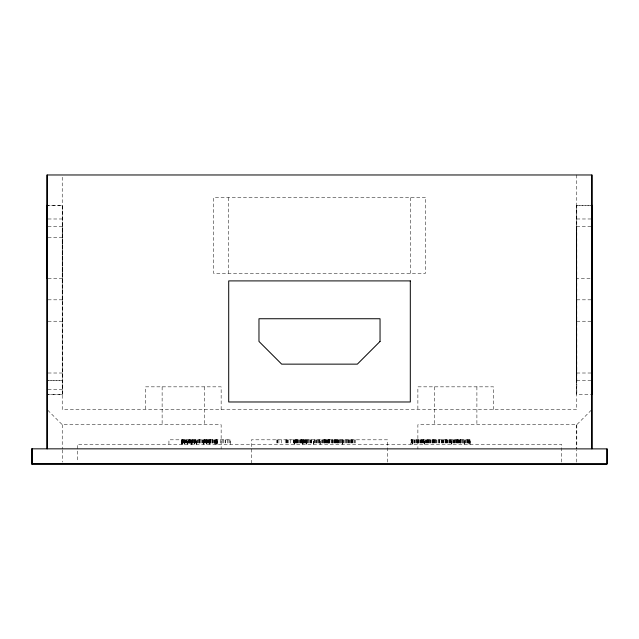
<?xml version="1.0" encoding="UTF-8"?>
<svg xmlns="http://www.w3.org/2000/svg" width="639" height="639" viewBox="0 0 639 639"><rect width="100%" height="100%" fill="white"/><g stroke="black" fill="none" stroke-linecap="round" stroke-linejoin="round"><path stroke-width="0.48" stroke-dasharray="3.19 2.4" d="M62.215 299.827L62.223 226.637M62.239 394.415L62.279 226.637L48.045 226.645M576.769 462.133L576.769 449.84M576.777 380.668L576.785 226.645M591.227 410.23L576.785 424.679L417.882 424.679L417.882 448.89M47.773 410.238L62.239 424.679L221.142 424.679L221.142 448.89M576.721 205.247L590.979 205.239L576.721 205.247L576.745 278.428L590.979 278.42M48.045 218.985L62.223 218.985M576.729 218.985L590.971 218.977M590.979 226.637L576.721 226.645L576.705 394.407L590.979 394.407M48.045 237.54L62.231 237.54M48.069 278.42L62.318 278.42L62.295 205.239L48.037 205.239L62.31 205.239L62.255 394.415L48.053 394.415L62.255 394.407M48.053 299.827L62.287 299.827M576.713 299.827L590.987 299.827M48.045 321.225L62.255 321.225M576.721 321.225L590.979 321.225M48.053 373.008L62.279 373.008M576.729 373.008L590.979 373.008M48.053 380.668L62.239 380.668L47.102 380.668M576.729 380.668L590.971 380.668M48.053 389.566L62.239 389.566M576.785 205.239L576.825 394.415M576.769 174.974L576.769 409.543L62.223 409.543L62.223 174.974M561.641 462.061L561.641 444.353L77.367 444.353L77.367 462.061M493.548 409.543L493.548 386.843L417.882 386.843L417.882 409.543M476.902 386.843L476.902 424.679M470.432 444.353L470.432 439.816L410.853 439.816L410.853 444.353M470.04 439.816L470.096 444.353M469.641 439.816L469.641 444.353M469.585 439.816L469.585 444.353M469.385 439.816L469.385 444.353M468.874 439.816L468.858 444.353M468.627 439.816L468.627 444.353M467.365 439.816L467.413 444.353M467.245 439.816L467.245 444.353M467.029 439.816L467.029 444.353M466.925 439.816L466.893 444.353M465.591 439.816L465.591 444.353M465.056 439.816L465.056 444.353M464.353 439.816L464.353 444.353M463.339 439.816L463.339 444.353M462.884 439.816L462.884 444.353M462.101 439.816L462.101 444.353M461.118 439.816L461.118 444.353M460.743 439.816L460.743 444.353M460.615 439.816L460.639 444.353M460.455 439.816L460.455 444.353M460.368 439.816L460.336 444.353M460.296 439.816L460.296 444.353M459.96 439.816L459.96 444.353M459.569 439.816L459.529 444.353M459.241 439.816L459.241 444.353M458.594 439.816L458.594 444.353M458.227 439.816L458.227 444.353M458.107 439.816L458.107 444.353M457.987 439.816L457.987 444.353M457.828 439.816L457.828 444.353M457.412 439.816L457.412 444.353M457.252 439.816L457.252 444.353M456.613 439.816L456.613 444.353M456.382 439.816L456.358 444.353M455.942 439.816L456.014 444.353M455.751 439.816L455.751 444.353M454.808 439.816L454.808 444.353M454.553 439.816L454.553 444.353M454.217 439.816L454.217 444.353M453.978 439.816L453.978 444.353M453.746 439.816L453.746 444.353M453.562 439.816L453.562 444.353M452.556 439.816L452.556 444.353M451.414 439.816L451.414 444.353M450.894 439.816L450.894 444.353M450.383 439.816L450.439 444.353M449.96 439.816L449.96 444.353M449.736 439.816L449.736 444.353M449.457 439.816L449.457 444.353M448.211 439.816L448.211 444.353M447.332 439.816L447.332 444.353M447.228 439.816L447.228 444.353M446.701 439.816L446.701 444.353M446.405 439.816L446.405 444.353M446.302 439.816L446.238 444.353M445.854 439.816L445.854 444.353M445.702 439.816L445.702 444.353M445.343 439.816L445.343 444.353M443.993 439.816L443.993 444.353M443.426 439.816L443.426 444.353M443.075 439.816L443.075 444.353M442.819 439.816L442.819 444.353M442.515 439.816L442.515 444.353M442.316 439.816L442.316 444.353M441.757 439.816L441.757 444.353M441.477 439.816L441.477 444.353M439.8 439.816L439.8 444.353M439.688 439.816L439.688 444.353M438.969 439.816L438.969 444.353M438.689 439.816L438.689 444.353M436.9 439.816L436.98 444.353M436.349 439.816L436.349 444.353M435.63 439.816L435.63 444.353M435.031 439.816L435.031 444.353M434.824 439.816L434.847 444.353M434.528 386.843L434.528 424.679M434.113 439.816L434.113 444.353M433.554 439.816L433.554 444.353M433.314 439.816L433.314 444.353M433.218 439.816L433.218 444.353M432.771 439.816L432.771 444.353M432.387 439.816L432.387 444.353M432.307 439.816L432.307 444.353M432.084 439.816L432.084 444.353M430.966 439.816L430.966 444.353M430.558 439.816L430.558 444.353M429.967 439.816L429.967 444.353M429.536 439.816L429.536 444.353M428.817 439.816L428.817 444.353M428.697 439.816L428.697 444.353M427.938 439.816L427.938 444.353M427.619 439.816L427.619 444.353M427.267 439.816L427.267 444.353M426.532 439.816L426.532 444.353M426.365 439.816L426.365 444.353M426.029 439.816L426.029 444.353M425.654 439.816L425.654 444.353M424.951 439.816L425.015 444.353M423.577 439.816L423.577 444.353M423.441 439.816L423.441 444.353M423.258 439.816L423.258 444.353M423.05 439.816L423.138 444.353M422.603 439.816L422.603 444.353M422.467 439.816L422.467 444.353M421.7 439.816L421.756 444.353M421.349 439.816L421.349 444.353M421.253 439.816L421.253 444.353M420.997 439.816L420.957 444.353M420.885 439.816L420.766 444.353M420.574 439.816L420.614 444.353M420.135 439.816L420.135 444.353M419.168 439.816L419.168 444.353M418.433 439.816L418.433 444.353M418.361 439.816L418.361 444.353M417.227 439.816L417.227 444.353M417.107 439.816L417.107 444.353M416.229 439.816L416.229 444.353M416.029 439.816L416.029 444.353M415.078 439.816L415.078 444.353M414.439 439.816L414.376 444.353M414.144 439.816L414.144 444.353M413.88 439.816L413.88 444.353M412.451 439.816L412.419 444.353M412.203 439.816L412.203 444.353M411.955 439.816L411.955 444.353M411.652 439.816L411.652 444.353M411.324 439.816L411.324 444.353M411.252 439.816L411.189 444.353M410.294 197.675L410.294 273.34M387.609 462.093L387.609 439.816L251.407 439.816L251.407 464.026M355.356 439.816L355.356 444.353M354.357 439.816L354.357 444.353M353.942 439.816L353.942 444.353M352.688 439.816L352.688 444.353M352.169 439.816L352.169 444.353M351.913 439.816L351.913 444.353M351.57 439.816L351.57 444.353M351.162 439.816L351.162 444.353M350.787 439.816L350.787 444.353M349.892 439.816L349.892 444.353M349.781 439.816L349.781 444.353M348.423 439.816L348.423 444.353M348.127 439.816L348.127 444.353M347.872 439.816L347.872 444.353M346.889 439.816L346.889 444.353M346.034 439.816L346.034 444.353M345.867 439.816L345.867 444.353M344.125 439.816L344.125 444.353M343.143 439.816L343.143 444.353M342.991 439.816L342.991 444.353M342.871 439.816L342.871 444.353M342.057 439.816L342.057 444.353M341.777 439.816L341.777 444.353M340.763 439.816L340.763 444.353M339.948 439.816L339.948 444.353M339.78 439.816L339.78 444.353M338.47 439.816L338.47 444.353M338.287 439.816L338.287 444.353M338.071 439.816L338.071 444.353M337.727 439.816L337.815 444.353M337.512 439.816L337.512 444.353M337.272 439.816L337.272 444.353M337.104 439.816L337.057 444.353M336.745 439.816L336.697 444.353M336.282 439.816L336.282 444.353M335.906 439.816L335.898 444.353M335.779 439.816L335.779 444.353M335.084 439.816L335.084 444.353M334.98 439.816L334.98 444.353M334.229 439.816L334.205 444.353M333.997 439.816L333.997 444.353M332.975 439.816L332.975 444.353M332.895 439.816L332.895 444.353M332.576 439.816L332.576 444.353M332.272 439.816L332.272 444.353M332.184 439.816L332.128 444.353M331.992 439.816L331.992 444.353M331.705 439.816L331.705 444.353M329.916 439.816L329.868 444.353M329.756 439.816L329.764 444.353M329.54 439.816L329.46 444.353M329.229 439.816L329.229 444.353M328.933 439.816L328.909 444.353M328.829 439.816L328.829 444.353M328.71 439.816L328.71 444.353M328.55 439.816L328.55 444.353M328.382 439.816L328.382 444.353M328.254 439.816L328.27 444.353M327.879 439.816L327.879 444.353M327.735 439.816L327.735 444.353M327.4 439.816L327.4 444.353M327.112 439.816L327.056 444.353M326.936 439.816L326.936 444.353M326.521 439.816L326.513 444.353M326.425 439.816L326.425 444.353M325.962 439.816L325.962 444.353M325.355 439.816L325.355 444.353M325.211 439.816L325.211 444.353M324.852 439.816L324.812 444.353M324.652 439.816L324.684 444.353M324.292 439.816L324.292 444.353M324.173 439.816L324.173 444.353M324.013 439.816L324.013 444.353M323.478 439.816L323.478 444.353M322.328 439.816L322.328 444.353M322.216 439.816L322.12 444.353M321.465 439.816L321.465 444.353M319.516 439.816L319.532 444.353M319.436 439.816L319.436 444.353M318.885 439.816L318.885 444.353M318.158 439.816L318.158 444.353M317.351 439.816L317.383 444.353M316.465 439.816L316.465 444.353M316.177 439.816L316.177 444.353M315.746 439.816L315.81 444.353M314.843 439.816L314.923 444.353M314.612 439.816L314.612 444.353M311.584 439.816L311.584 444.353M311.345 439.816L311.345 444.353M311.225 439.816L311.225 444.353M310.474 439.816L310.474 444.353M310.386 439.816L310.386 444.353M309.42 439.816L309.436 444.353M308.19 439.816L308.19 444.353M307.974 439.816L307.886 444.353M307.327 439.816L307.303 444.353M306.768 439.816L306.768 444.353M306.089 439.816L306.129 444.353M305.793 439.816L305.793 444.353M305.61 439.816L305.61 444.353M305.274 439.816L305.274 444.353M305.178 439.816L305.178 444.353M304.995 439.816L304.995 444.353M304.284 439.816L304.388 444.353M304.252 439.816L304.252 444.353M304.116 439.816L304.116 444.353M303.884 439.816L303.9 444.353M303.781 439.816L303.765 444.353L303.725 439.816M303.142 439.816L303.182 444.353M302.958 439.816L302.958 444.353M302.862 444.353L302.862 439.816L302.702 444.353M302.279 439.816L302.279 444.353M301.959 439.816L301.959 444.353M301.864 439.816L301.864 444.353M301.552 439.816L301.552 444.353M301.241 439.816L301.241 444.353M300.969 439.816L300.969 444.353M300.618 439.816L300.618 444.353M300.266 439.816L300.266 444.353M299.595 439.816L299.595 444.353M298.996 439.816L298.996 444.353M298.565 439.816L298.565 444.353M297.606 439.816L297.606 444.353M297.367 439.816L297.367 444.353M297.031 439.816L297.031 444.353M296.68 439.816L296.68 444.353M296.44 439.816L296.44 444.353M296.296 439.816L296.296 444.353M295.625 439.816L295.625 444.353M295.434 439.816L295.434 444.353M295.322 439.816L295.322 444.353M294.683 439.816L294.683 444.353M294.483 444.353L294.483 439.816L294.299 444.353M294.18 439.816L294.18 444.353L294.06 439.816M293.868 439.816L293.868 444.353M293.708 439.816L293.708 444.353M293.389 439.816L293.389 444.353M290.521 439.816L290.521 444.353M288.54 439.816L288.54 444.353M287.494 439.816L287.494 444.353M287.215 439.816L287.215 444.353M286.464 439.816L286.464 444.353M286.216 439.816L286.256 444.353M285.226 439.816L285.226 444.353M281.527 439.816L281.527 444.353M278.892 439.816L278.892 444.353M277.534 439.816L277.534 444.353M277.31 439.816L277.31 444.353M276.783 439.816L276.783 444.353M230.328 444.353L230.328 439.816L168.936 439.816L168.936 444.353M230 439.816L230 444.353M228.994 439.816L228.994 444.353M228.69 197.675L228.69 273.34M227.468 439.816L227.468 444.353M225.583 439.816L225.583 444.353M225.136 439.816L225.136 444.353M223.674 439.816L223.674 444.353M222.14 439.816L222.14 444.353M221.142 409.543L221.142 386.843L145.468 386.843L145.468 409.543M220.806 439.816L220.806 444.353M217.3 439.816L217.3 444.353M217.1 444.353L217.1 439.816L217.004 444.353M216.941 439.816L216.885 444.353M216.749 439.816L216.749 444.353M216.661 439.816L216.661 444.353M216.493 439.816L216.501 444.353M216.294 439.816L216.294 444.353M215.854 439.816L215.854 444.353M215.503 439.816L215.487 444.353M214.792 439.816L214.704 444.353L214.632 439.816M214.081 439.816L214.129 444.353M213.282 439.816L213.282 444.353M212.843 439.816L212.843 444.353M212.683 439.816L212.587 444.353M212.404 439.816L212.332 444.353M212.276 439.816L212.276 444.353M211.852 439.816L211.852 444.353M210.479 439.816L210.479 444.353M210.375 439.816L210.375 444.353M210.247 439.816L210.207 444.353M210.127 439.816L210.071 444.353M209.911 444.353L209.911 439.816L209.816 444.353M209.608 439.816L209.608 444.353M209.48 439.816L209.424 444.353M209.193 439.816L209.161 444.353M208.985 439.816L209.049 444.353M208.777 439.816L208.777 444.353M208.49 439.816L208.49 444.353M208.282 439.816L208.17 444.353M208.066 439.816L208.042 444.353M207.947 439.816L207.947 444.353M207.835 439.816L207.835 444.353M207.403 439.816L207.451 444.353M207.204 439.816L207.204 444.353M206.98 439.816L206.98 444.353M206.764 439.816L206.764 444.353M206.501 439.816L206.501 444.353M206.149 439.816L206.149 444.353M205.75 439.816L205.75 444.353M205.223 439.816L205.095 444.353M204.744 439.816L204.744 444.353M204.496 386.843L204.496 424.679M204.464 439.816L204.464 444.353M204.408 439.816L204.408 444.353M204.24 439.816L204.24 444.353M204.041 439.816L204.049 444.353M203.889 439.816L203.889 444.353M203.25 439.816L203.25 444.353M202.707 439.816L202.707 444.353M202.491 439.816L202.491 444.353M201.573 439.816L201.573 444.353M200.191 439.816L200.287 444.353M199.775 439.816L199.775 444.353M199.584 439.816L199.584 444.353M199.488 439.816L199.488 444.353M199.104 439.816L199.104 444.353M198.601 439.816L198.665 444.353M197.866 439.816L197.866 444.353M197.563 439.816L197.563 444.353M196.429 439.816L196.429 444.353M195.326 439.816L195.326 444.353M195.175 439.816L195.175 444.353M195.055 439.816L195.055 444.353M194.919 439.816L194.919 444.353M194.456 439.816L194.456 444.353M193.385 439.816L193.385 444.353M193.09 439.816L193.09 444.353M192.834 439.816L192.834 444.353M192.706 439.816L192.706 444.353M192.547 439.816L192.547 444.353M192.387 439.816L192.387 444.353M191.676 439.816L191.652 444.353M191.628 439.816L191.628 444.353M191.309 439.816L191.309 444.353M190.893 439.816L190.973 444.353M190.566 439.816L190.566 444.353M190.286 439.816L190.286 444.353M190.158 439.816L190.158 444.353M189.967 439.816L189.943 444.353M189.831 439.816L189.831 444.353M189.711 439.816L189.711 444.353M189.655 439.816L189.655 444.353M189.487 439.816L189.503 444.353M189.344 439.816L189.36 444.353M189.216 439.816L189.136 444.353M188.976 439.816L188.976 444.353M188.825 439.816L188.721 444.353L188.705 439.816M187.051 439.816L187.051 444.353M186.716 439.816L186.716 444.353M186.348 439.816L186.348 444.353M186.205 439.816L186.205 444.353M185.845 439.816L185.845 444.353M185.278 439.816L185.278 444.353M185.182 439.816L185.158 444.353M184.751 439.816L184.751 444.353M184.487 439.816L184.487 444.353M184 439.816L184 444.353M183.593 439.816L183.649 444.353M183.193 439.816L183.193 444.353M182.482 439.816L182.482 444.353M182.379 439.816L182.379 444.353M182.283 439.816L182.283 444.353M182.179 439.816L182.179 444.353M181.963 439.816L181.963 444.353M181.556 439.816L181.556 444.353M162.122 386.843L162.122 424.679M62.239 424.679L62.223 448.897M62.239 449.84L62.239 462.133M576.785 424.679L576.785 448.89L576.785 424.679M425.43 197.675L213.562 197.675L213.562 273.34L425.43 273.34L425.43 197.675M469.09 444.353L469.09 439.816L469.042 444.353M464.202 444.353L464.202 439.816L464.138 444.353M451.797 444.353L451.797 439.816L451.757 444.353M424.767 444.353L424.767 439.816L424.711 444.353M412.786 444.353L412.786 439.816L412.73 444.353M342.488 444.353L342.488 439.816L342.448 444.353M320.147 444.353L320.147 439.816L320.091 444.353M313.613 444.353L313.613 439.816L313.589 444.353M306.568 444.353L306.568 439.816L306.488 444.353M216.182 444.353L216.182 439.816L216.142 444.353M215.087 444.353L215.087 439.816L215.039 444.353M206.309 444.353L206.309 439.816L206.293 444.353M203.506 444.353L203.506 439.816L203.442 444.353M196.716 444.353L196.716 439.816L196.668 444.353M194.743 444.353L194.743 439.816L194.711 444.353M191.932 444.353L191.94 439.816L191.876 444.353M191.141 444.353L191.141 439.816L191.061 444.353M187.794 444.353L187.794 439.816L187.762 444.353M184.248 444.353L184.248 439.816L184.168 444.353M182.754 444.353L182.754 439.816L182.73 444.353M181.843 444.353L181.843 439.816L181.78 444.353"/><path stroke-width="0.96" d="M31.95 463.978L31.958 448.842L607.034 448.89L607.034 464.026L31.95 463.978L607.034 464.026L607.034 448.89M47.102 174.974L47.094 448.897L47.086 174.974L591.914 174.974L591.914 448.897L591.906 174.974M591.914 394.407L591.922 226.637M47.094 205.239L47.118 278.428M591.93 205.239L591.93 278.42M31.958 448.842L31.966 464.026L31.958 448.897M380.045 341.442L357.345 364.142L281.679 364.142L258.971 341.442L258.971 318.741L380.045 318.741L380.045 341.442M410.31 280.904L228.706 280.904L228.706 401.979L410.31 401.979L410.31 280.904"/></g></svg>
